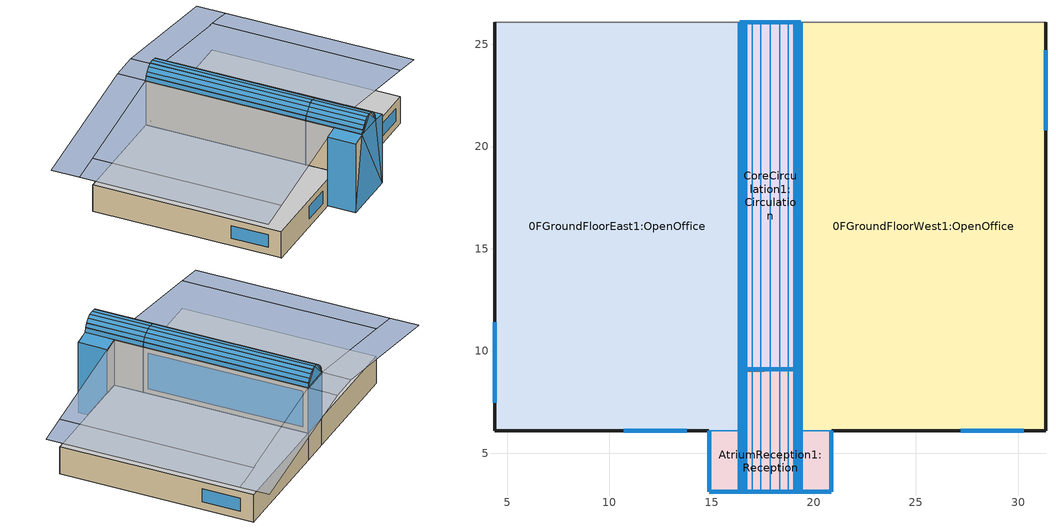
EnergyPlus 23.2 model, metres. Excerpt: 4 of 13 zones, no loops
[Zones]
0FGroundFloorEast1:OpenOffice
 floor ground (Project ground floor): 4.38,26.09 16.37,26.09 16.37,6.1 4.38,6.1 z0
 wall outside (Project wall): 4.38,26.09 4.38,6.1 14.87,6.1 z0:3
 wall to AtriumReception1:Reception (Project partition): 14.87,6.1 16.37,6.1 16.37,9.09 z0:3
 wall to CoreCirculation1:Circulation (Project partition): 16.37,9.09 16.37,26.09 z0:3
 wall to Block1:Zone1 (Project partition): 16.37,26.09 4.38,26.09 z0:3
 window inside x2 (Project internal glazing - 1002): 16.37,9.63 16.37,16.55 z0.54:2.46
 window x3 (Project external glazing - 1001): 4.38,11.4 4.38,7.48 z0.84:2.26
 window x2 (Project external glazing - 1001): 10.71,6.1 13.78,6.1 z0.84:2.26
 door inside (Project internal door): 16.37,17.09 16.37,18.09 z0:2
 ceiling to 1FFirstFloorEast1:OpenOffice (Project internal floor_Rev): 4.38,6.1 16.37,6.1 16.37,26.08 4.38,26.08 z3
AtriumReception1:Reception
 floor ground (Project ground floor): 16.37,9.09 19.37,9.09 19.37,6.09 16.37,6.09 z0; 14.88,6.09 20.86,6.09 20.86,3.1 14.88,3.1 z0
 wall outside (Project wall): 14.88,6.09 14.88,3.1 / 20.86,3.1 20.86,6.09 z0:7.75; 14.88,3.1,0 20.86,3.1,0 20.86,3.1,7.75 19.37,3.1,8 16.37,3.1,8 14.88,3.1,7.75; 16.38,3.1,8 19.36,3.1,8 19.28,3.1,8.49 19.08,3.1,8.88 18.75,3.1,9.21 18.33,3.1,9.43 17.87,3.1,9.5 17.41,3.1,9.43 16.99,3.1,9.21 16.66,3.1,8.88 16.46,3.1,8.49; 19.36,3.1,8 19.36,9.1,8 19.29,9.1,8.46 19.29,3.1,8.46; 19.29,3.1,8.46 19.29,9.1,8.46 19.28,9.1,8.49 19.28,3.1,8.49; 16.38,9.1,8 16.38,3.1,8 16.45,3.1,8.46 16.45,9.1,8.46; 16.45,9.1,8.46 16.45,3.1,8.46 16.46,3.1,8.49 16.46,9.1,8.49
 wall to 1FFirstFloorEast1:OpenOffice (Project partition_Rev): 16.37,9.09 16.37,6.1 z3:8; 16.37,6.1,3 14.87,6.1,3 14.87,6.1,7.75 16.37,6.1,8
 wall to 1FFirstFloorWest1:OpenOffice (Project partition_Rev): 19.37,6.1 19.37,9.09 z3:8; 20.87,6.1,3 19.37,6.1,3 19.37,6.1,8 20.87,6.1,7.75
 wall to 0FGroundFloorWest1:OpenOffice (Project partition_Rev): 20.87,6.1 19.37,6.1 19.37,9.09 z0:3
 wall to CoreCirculation1:Circulation (Project partition_Rev): 19.37,9.09 16.37,9.09 z0:8
 wall to CoreCirculation1:Circulation (Project partition): 19.36,9.1,8 16.38,9.1,8 16.46,9.1,8.49 16.66,9.1,8.88 16.99,9.1,9.21 17.41,9.1,9.43 17.87,9.1,9.5 18.33,9.1,9.43 18.75,9.1,9.21 19.08,9.1,8.88 19.28,9.1,8.49
 window inside x2 (Project internal glazing - 1002): 19.35,9.1,8.01 18.34,9.1,9.42 18.75,9.1,9.21; 19.36,9.1,8.01 18.76,9.1,9.2 19.28,9.1,8.49; 16.39,9.1,8.01 17.41,9.1,9.42 17.87,9.1,9.5
 window inside (Project internal glazing - 1002): 19.36,9.1,8 16.39,9.1,8 17.87,9.1,9.5
 window (Project external glazing - 1001): 14.88,6.09 14.88,3.11 / 20.86,3.11 20.86,6.09 z0:7.75; 14.88,3.1,0 20.86,3.1,0 16.37,3.1,8; 20.86,3.1,0.01 19.37,3.1,8 16.37,3.1,8; 16.39,3.1,8 19.36,3.1,8 17.87,3.1,9.5; 19.36,3.11,8 19.36,9.1,8 19.29,9.1,8.46 19.29,3.11,8.46; 16.38,9.1,8 16.38,3.11,8 16.45,3.11,8.46 16.45,9.1,8.46
 window x2 (Project external glazing - 1001): 20.86,3.1,0.01 20.86,3.1,7.75 19.37,3.1,8; 19.35,3.1,8.01 18.75,3.1,9.21 18.34,3.1,9.42; 19.36,3.1,8.01 19.28,3.1,8.49 18.76,3.1,9.2; 16.39,3.1,8.01 17.87,3.1,9.5 17.41,3.1,9.42
 window (Project roof glazing - 1003): 19.28,3.11,8.5 19.28,9.1,8.5 19.09,9.1,8.88 19.09,3.11,8.88; 16.46,9.1,8.5 16.46,3.11,8.5 16.66,3.11,8.88 16.66,9.1,8.88
 door inside (Project internal door_Rev): 17.57,9.09 16.48,9.09 z0:2
 roof outside (Project pitched roof): 14.88,6.09,7.75 14.88,3.1,7.75 16.37,3.1,8 16.37,6.09,8; 20.86,3.1,7.75 20.86,6.09,7.75 19.37,6.09,8 19.37,3.1,8; 18.33,3.1,9.43 18.33,9.1,9.43 17.87,9.1,9.5 17.87,3.1,9.5; 18.75,3.1,9.21 18.75,9.1,9.21 18.33,9.1,9.43 18.33,3.1,9.43; 19.08,3.1,8.88 19.08,9.1,8.88 18.75,9.1,9.21 18.75,3.1,9.21; 19.28,3.1,8.49 19.28,9.1,8.49 19.08,9.1,8.88 19.08,3.1,8.88; 16.46,9.1,8.49 16.46,3.1,8.49 16.66,3.1,8.88 16.66,9.1,8.88; 16.66,9.1,8.88 16.66,3.1,8.88 16.99,3.1,9.21 16.99,9.1,9.21; 16.99,9.1,9.21 16.99,3.1,9.21 17.41,3.1,9.43 17.41,9.1,9.43; 17.41,9.1,9.43 17.41,3.1,9.43 17.87,3.1,9.5 17.87,9.1,9.5
 skylight (Project roof glazing - 1003): 14.88,6.09,7.75 14.88,3.11,7.75 16.37,3.11,8 16.37,6.09,8; 20.86,3.11,7.75 20.86,6.09,7.75 19.37,6.09,8 19.37,3.11,8; 18.33,3.11,9.43 18.33,9.1,9.43 17.87,9.1,9.5 17.87,3.11,9.5; 18.75,3.11,9.21 18.75,9.1,9.21 18.34,9.1,9.43 18.34,3.11,9.43; 19.08,3.11,8.88 19.08,9.1,8.88 18.76,9.1,9.21 18.76,3.11,9.21; 16.66,9.1,8.88 16.66,3.11,8.88 16.99,3.11,9.21 16.99,9.1,9.21; 16.99,9.1,9.21 16.99,3.11,9.21 17.41,3.11,9.43 17.41,9.1,9.43; 17.41,9.1,9.43 17.41,3.11,9.43 17.87,3.11,9.5 17.87,9.1,9.5
CoreCirculation1:Circulation
 floor ground (Project ground floor): 16.37,26.09 19.37,26.09 19.37,9.09 16.37,9.09 z0
 wall outside (Project wall): 19.37,26.09 16.37,26.09 z3:8; 19.36,26.08,8 16.38,26.08,8 16.46,26.08,8.49 16.66,26.08,8.88 16.99,26.08,9.21 17.41,26.08,9.43 17.87,26.08,9.5 18.33,26.08,9.43 18.75,26.08,9.21 19.08,26.08,8.88 19.28,26.08,8.49; 16.38,26.08,8 16.38,9.1,8 16.45,9.1,8.46 16.45,26.08,8.46; 16.45,26.08,8.46 16.45,9.1,8.46 16.46,9.1,8.49 16.46,26.08,8.49; 19.36,9.1,8 19.36,26.08,8 19.29,26.08,8.46 19.29,9.1,8.46; 19.29,9.1,8.46 19.29,26.08,8.46 19.28,26.08,8.49 19.28,9.1,8.49
 wall to 1FFirstFloorEast1:OpenOffice (Project partition_Rev): 16.37,26.08 16.37,9.09 z3:8
 wall to 1FFirstFloorWest1:OpenOffice (Project partition_Rev): 19.37,9.09 19.37,26.08 z3:8
 wall to 0FGroundFloorWest1:OpenOffice (Project partition_Rev): 19.37,9.09 19.37,26.09 z0:3
 wall to Block1:Zone1 (Project partition): 19.37,26.09 16.37,26.09 z0:3
 window inside (Project internal glazing - 1002): 16.37,25.54 16.37,9.62 / 19.37,9.62 19.37,25.54 z3.54:7.46
 window inside x2 (Project internal glazing - 1002): 19.37,9.63 19.37,16.55 z0.54:2.46
 window (Project external glazing - 1001): 19.37,26.09 16.37,26.09 z3:8; 19.36,26.08,8 16.39,26.08,8 17.87,26.08,9.5; 16.38,26.08,8 16.38,9.11,8 16.45,9.11,8.46 16.45,26.08,8.46; 19.36,9.11,8 19.36,26.08,8 19.29,26.08,8.46 19.29,9.11,8.46
 window x2 (Project external glazing - 1001): 16.39,26.08,8.01 17.41,26.08,9.42 17.87,26.08,9.5; 16.39,26.08,8.01 16.99,26.08,9.21 17.41,26.08,9.42; 16.39,26.08,8.01 16.46,26.08,8.49 16.98,26.08,9.2
 window (Project roof glazing - 1003): 16.46,26.08,8.5 16.46,9.11,8.5 16.66,9.11,8.88 16.66,26.08,8.88; 19.28,9.11,8.5 19.28,26.08,8.5 19.09,26.08,8.88 19.09,9.11,8.88
 door inside (Project internal door_Rev): 19.37,17.09 19.37,18.09 z0.05:2.05
 door inside (Project internal door): 19.26,26.09 18.17,26.09 z0:2
 roof outside (Project pitched roof): 16.99,26.08,9.21 16.99,9.1,9.21 17.41,9.1,9.43 17.41,26.08,9.43; 17.41,26.08,9.43 17.41,9.1,9.43 17.87,9.1,9.5 17.87,26.08,9.5; 16.66,26.08,8.88 16.66,9.1,8.88 16.99,9.1,9.21 16.99,26.08,9.21; 16.46,26.08,8.49 16.46,9.1,8.49 16.66,9.1,8.88 16.66,26.08,8.88; 19.28,9.1,8.49 19.28,26.08,8.49 19.08,26.08,8.88 19.08,9.1,8.88; 19.08,9.1,8.88 19.08,26.08,8.88 18.75,26.08,9.21 18.75,9.1,9.21; 18.75,9.1,9.21 18.75,26.08,9.21 18.33,26.08,9.43 18.33,9.1,9.43; 18.33,9.1,9.43 18.33,26.08,9.43 17.87,26.08,9.5 17.87,9.1,9.5
 skylight (Project roof glazing - 1003): 16.99,26.08,9.21 16.99,9.11,9.21 17.41,9.11,9.43 17.41,26.08,9.43; 17.41,26.08,9.43 17.41,9.11,9.43 17.87,9.11,9.5 17.87,26.08,9.5; 16.66,26.08,8.88 16.66,9.11,8.88 16.99,9.11,9.21 16.99,26.08,9.21; 19.08,9.11,8.88 19.08,26.08,8.88 18.76,26.08,9.21 18.76,9.11,9.21; 18.75,9.11,9.21 18.75,26.08,9.21 18.34,26.08,9.43 18.34,9.11,9.43; 18.33,9.11,9.43 18.33,26.08,9.43 17.87,26.08,9.5 17.87,9.11,9.5
0FGroundFloorWest1:OpenOffice
 floor ground (Project ground floor): 19.37,26.09 31.36,26.09 31.36,6.1 19.37,6.1 z0
 wall outside (Project wall): 20.87,6.1 31.36,6.1 31.36,26.09 z0:3
 wall to Block1:Zone1 (Project partition): 31.36,26.09 19.37,26.09 z0:3
 window x3 (Project external glazing - 1001): 31.36,20.8 31.36,24.72 z0.84:2.26
 window x2 (Project external glazing - 1001): 27.2,6.1 30.27,6.1 z0.84:2.26
 ceiling to 1FFirstFloorWest1:OpenOffice (Project internal floor_Rev): 19.37,6.1 31.36,6.1 31.36,26.08 19.37,26.08 z3
shading: 1.41,26.09,5.51 1.41,6.09,5.51 4.37,6.09,6 4.37,26.09,6; 16.37,26.09,8 16.37,29.09,8 1.41,29.09,5.51 1.41,26.09,5.51; 19.37,29.09 16.37,29.09 16.37,26.09 19.37,26.09 z8; 34.33,6.09,5.51 34.33,26.09,5.51 31.37,26.09,6 31.37,6.09,6; 34.33,26.09,5.51 34.33,29.09,5.51 19.37,29.09,8 19.37,26.09,8; 19.37,26.09,8 19.37,6.09,8 31.37,6.09,6 31.37,26.09,6; 4.37,26.09,6 4.37,6.09,6 16.37,6.09,8 16.37,26.09,8
[Site:Location]
Site (01-01:31-12)  (01-01:31-12): Latitude {deg}=1.37; Longitude {deg}=103.98; Time Zone {hr}=7; Elevation {m}=16
[Site:GroundTemperature:BuildingSurface]
14, 14, 14, 14, 14, 14, 14, 14, 14, 14, 14, 14
[Site:GroundTemperature:Deep]
14, 14, 14, 14, 14, 14, 14, 14, 14, 14, 14, 14
[Site:GroundTemperature:Shallow]
14, 14, 14, 14, 14, 14, 14, 14, 14, 14, 14, 14
[Site:GroundTemperature:FCfactorMethod]
27.55, 28.03, 28.32, 28.42, 28.26, 27.88, 27.4, 26.92, 26.59, 26.51, 26.68, 27.05
[Site:GroundReflectance]
0.2, 0.2, 0.2, 0.2, 0.2, 0.2, 0.2, 0.2, 0.2, 0.2, 0.2, 0.2
[Site:GroundReflectance:SnowModifier]
1, 1
[SizingPeriod:DesignDay] Day of Month=15; Humidity Condition Type=WetBulb; Barometric Pressure {Pa}=101132.9; Wind Direction {deg}=0; Rain Indicator=No; Snow Indicator=No; Daylight Saving Time Indicator=No
Name | Month | Day Type | Maximum Dry-Bulb Temperature {C} | Daily Dry-Bulb Temperature Range {deltaC} | Wetbulb or DewPoint at Maximum Dry-Bulb {C} | Wind Speed {m/s} | Solar Model Indicator | Sky Clearness
Summer Design Day in Site (01-01:31-12) Jul | 7 | SummerDesignDay | 33.2 | 5.8 | 26.4 | 0 | ASHRAEClearSky | 0.98
Winter Design Day in Site (01-01:31-12) | 1 | WinterDesignDay | 23.1 | 0 | 23.1 | 8.2 |  | 0
[Building]
Building: North Axis {deg}=0; Terrain=Suburbs; Loads Convergence Tolerance Value {W}=.04; Temperature Convergence Tolerance Value {deltaC}=.4; Solar Distribution=FullExterior; Maximum Number of Warmup Days=25; Minimum Number of Warmup Days=6
[Site:WaterMainsTemperature]
Calculation Method=Correlation; Annual Average Outdoor Air Temperature {C}=10; Maximum Difference In Monthly Average Outdoor Air Temperatures {deltaC}=20
[Material:NoMass] Roughness=Rough; Thermal Resistance {m2-K/W}=.15; Thermal Absorptance=0.9; Solar Absorptance=0.7; Visible Absorptance=0.7
3_RVAL_2; 4_RVAL_2
[Construction]
Project internal floor_Rev: Cast Concrete (Dense)_.01, Cast Concrete (Dense)_.05
Project partition: Gypsum Plasterboard_.025, 3_RVAL_2, Gypsum Plasterboard_.025
Project partition_Rev: Gypsum Plasterboard_.025, 4_RVAL_2, Gypsum Plasterboard_.025
Project wall: Brickwork Outer_.1, XPS Extruded Polystyrene  - CO2 Blowing_.0795, Concrete Block (Medium)_.1, Gypsum Plastering_.013
Project pitched roof: Clay Tile (roofing)_.025, MW Stone Wool (rolls)_.2423, Roofing Felt_.005
Project ground floor: Urea Formaldehyde Foam_.1327, Cast Concrete_.1, Floor/Roof Screed_.07, Timber Flooring_.013
Project internal door; Project internal door_Rev: Painted Oak_.035
Project external glazing - 1001: 38, 1002, 2
Project internal glazing - 1002; Project roof glazing - 1003: 2, 1001, 2, 1001, 2
[WindowMaterial:Gas] Gas Type=Air
Name | Thickness {m}
1001 | .006
1002 | .013
[WindowMaterial:Glazing] Optical Data Type=SpectralAverage; Thickness {m}=.003; Infrared Transmittance at Normal Incidence=0; Front Side Infrared Hemispherical Emissivity=.84; Conductivity {W/m-K}=.9; Dirt Correction Factor for Solar and Visible Transmittance=1
Name | Solar Transmittance at Normal Incidence | Front Side Solar Reflectance at Normal Incidence | Back Side Solar Reflectance at Normal Incidence | Visible Transmittance at Normal Incidence | Front Side Visible Reflectance at Normal Incidence | Back Side Visible Reflectance at Normal Incidence | Back Side Infrared Hemispherical Emissivity
2 | .837 | .075 | .075 | .898 | .081 | .081 | .84
38 | .74 | .09 | .1 | .82 | .11 | .12 | .2
[Material] Roughness=Rough; Thermal Absorptance=0.9
Name | Thickness {m} | Conductivity {W/m-K} | Density {kg/m3} | Specific Heat {J/kg-K} | Solar Absorptance | Visible Absorptance
Cast Concrete (Dense)_.05 | .05 | 1.4 | 2100 | 840 | 0.6 | 0.6
Cast Concrete (Dense)_.01 | .01 | 1.4 | 2100 | 840 | 0.6 | 0.6
Gypsum Plasterboard_.025 | .025 | 0.25 | 900 | 1000 | 0.5 | 0.5
Brickwork Outer_.1 | .1 | 0.84 | 1700 | 800 | 0.7 | 0.7
XPS Extruded Polystyrene  - CO2 Blowing_.0795 | .0795 | 0.034 | 35 | 1400 | 0.6 | 0.6
Concrete Block (Medium)_.1 | .1 | 0.51 | 1400 | 1000 | 0.6 | 0.6
Gypsum Plastering_.013 | .013 | 0.4 | 1000 | 1000 | 0.5 | 0.5
Clay Tile (roofing)_.025 | .025 | 1 | 2000 | 800 | 0.7 | 0.7
MW Stone Wool (rolls)_.2423 | .2423 | 0.04 | 30 | 840 | 0.6 | 0.6
Roofing Felt_.005 | .005 | 0.19 | 960 | 837 | 0.8 | 0.8
Urea Formaldehyde Foam_.1327 | .1327 | 0.04 | 10 | 1400 | 0.6 | 0.6
Cast Concrete_.1 | .1 | 1.13 | 2000 | 1000 | 0.6 | 0.6
Floor/Roof Screed_.07 | .07 | 0.41 | 1200 | 840 | 0.73 | 0.73
Timber Flooring_.013 | .013 | 0.14 | 650 | 1200 | 0.78 | 0.78
Painted Oak_.035 | .035 | 0.19 | 700 | 2390 | 0.5 | 0.5
[Zone] Type=1; Multiplier=1; Zone Inside Convection Algorithm=TARP; Part of Total Floor Area=Yes
Name | Volume {m3} | Floor Area {m2}
0FGroundFloorWest1:OpenOffice; 0FGroundFloorEast1:OpenOffice | 719.0852 | 239.6951
CoreCirculation1:Circulation | 466.7148 | 51.5191
AtriumReception1:Reception | 234.7355 | 27.7495
[PEOPLE] Number of People Calculation Method=People/Area; Fraction Radiant=.3; Sensible Heat Fraction=AutoCalculate; Carbon Dioxide Generation Rate {m3/s-W}=3.82e-08; Enable ASHRAE 55 Comfort Warnings=No; Mean Radiant Temperature Calculation Type=ZoneAveraged; Work Efficiency Schedule=Work efficiency; Clothing Insulation Calculation Method=ClothingInsulationSchedule; Air Velocity Schedule=Default Air Velocity for Comfort Calculations
Name | Zone or ZoneList or Space or SpaceList | Number of People Schedule | People per Floor Area {person/m2} | Activity Level Schedule | Clothing Insulation Schedule
People 0FGroundFloorWest1:OpenOffice | 0FGroundFloorWest1:OpenOffice | Office_OpenOff_Occ | .111 | Activity Schedule 27395 | Clothing Schedule 27395
People 0FGroundFloorEast1:OpenOffice | 0FGroundFloorEast1:OpenOffice | Office_OpenOff_Occ | .111 | Activity Schedule 27411 | Clothing Schedule 27411
People CoreCirculation1:Circulation | CoreCirculation1:Circulation | Office_Circulation_Occ | .11 | Activity Schedule 27427 | Clothing Schedule 27427
People AtriumReception1:Reception | AtriumReception1:Reception | Office_Reception_Occ | .11 | Activity Schedule 27449 | Clothing Schedule 27449
[Lights] Design Level Calculation Method=Watts/Area; Return Air Fraction=0; Fraction Radiant=.42; Fraction Visible=.18; Fraction Replaceable=1
Name | Zone or ZoneList or Space or SpaceList | Schedule | Watts per Zone Floor Area {W/m2}
0FGroundFloorWest1:OpenOffice General lighting | 0FGroundFloorWest1:OpenOffice | Office_OpenOff_Light | 20
0FGroundFloorEast1:OpenOffice General lighting | 0FGroundFloorEast1:OpenOffice | Office_CellOff_Light | 20
CoreCirculation1:Circulation General lighting | CoreCirculation1:Circulation | Office_Circulation_Light | 5
AtriumReception1:Reception General lighting | AtriumReception1:Reception | Office_Reception_Light | 10
[OtherEquipment] Fuel Type=Electricity; Design Level Calculation Method=Watts/Area; Fraction Latent=0; Fraction Radiant=.2; Fraction Lost=0; Carbon Dioxide Generation Rate {m3/s-W}=0
Name | Zone or ZoneList or Space or SpaceList | Schedule | Power per Zone Floor Area {W/m2}
0FGroundFloorWest1:OpenOffice Equipment gain | 0FGroundFloorWest1:OpenOffice | Office_OpenOff_Equip | 11.77
0FGroundFloorEast1:OpenOffice Equipment gain | 0FGroundFloorEast1:OpenOffice | Office_OpenOff_Equip | 11.77
CoreCirculation1:Circulation Equipment gain | CoreCirculation1:Circulation | Office_Circulation_Equip | 2
AtriumReception1:Reception Equipment gain | AtriumReception1:Reception | Office_Reception_Equip | 5
[ZoneInfiltration:DesignFlowRate] Schedule=On 24/7; Design Flow Rate Calculation Method=Flow/zone; Constant Term Coefficient=1; Temperature Term Coefficient=0; Velocity Term Coefficient=0; Velocity Squared Term Coefficient=0
Name | Zone or ZoneList or Space or SpaceList | Design Flow Rate {m3/s}
0FGroundFloorWest1:OpenOffice Infiltration | 0FGroundFloorWest1:OpenOffice | .139822
0FGroundFloorEast1:OpenOffice Infiltration | 0FGroundFloorEast1:OpenOffice | .139822
CoreCirculation1:Circulation Infiltration | CoreCirculation1:Circulation | .09075
AtriumReception1:Reception Infiltration | AtriumReception1:Reception | .045643
[ElectricLoadCenter:Distribution]
Copy of DC with inverter: Generator List=Copy of DC with inverter Generator List; Generator Operation Scheme Type=Baseload; Generator Demand Limit Scheme Purchased Electric Demand Limit {W}=0; Electrical Buss Type=DirectCurrentWithInverter; Inverter=Example Inverter - Simple
[ElectricLoadCenter:Generators]
Copy of DC with inverter Generator List: Generator 1=Solar collector 1; Generator 1 Rated Electric Power Output {W}=48000; Generator 1 Availability Schedule=On 24/7; Generator 2=Solar collector 2; Generator 2 Rated Electric Power Output {W}=48000; Generator 2 Availability Schedule=On 24/7; Generator 3=Solar collector 3; Generator 3 Rated Electric Power Output {W}=48000; Generator 3 Availability Schedule=On 24/7; Generator 4=Solar collector 4; Generator 4 Rated Electric Power Output {W}=48000; Generator 4 Availability Schedule=On 24/7
[ElectricLoadCenter:Inverter:Simple]
Example Inverter - Simple: Availability Schedule=On 24/7; Radiative Fraction=0.3; Inverter Efficiency=0.95
[Generator:Photovoltaic] Module Performance=PV Constant Efficiency = 0.15; Heat Transfer Integration Mode=Decoupled; Number of Series Strings in Parallel=1; Number of Modules in Series=1
Name | Surface
Solar collector 1 | Solar collector 1
Solar collector 2 | Solar collector 2
Solar collector 3 | Solar collector 3
Solar collector 4 | Solar collector 4
[PhotovoltaicPerformance:Simple]
PV Constant Efficiency = 0.15: Fraction of Surface Area with Active Solar Cells=0.9; Conversion Efficiency Input Mode=Fixed; Value for Cell Efficiency if Fixed=0.15
[AvailabilityManager:Scheduled] Schedule=On 24/7
Air Loop Availability; HW Loop Availability; CHW Loop Availability; Condenser Loop Availability
[SetpointManager:Scheduled] Control Variable=Temperature
Name | Schedule | Setpoint Node or NodeList
Air Loop Setpoint Manager | Air loop cooling set point temperature: Always 14.0 C | Air Loop Setpoint Manager Node List
HW Loop Setpoint Manager | Hot Water flow set point temperature: Always 80.0 C | HW Loop Setpoint Manager Node List
CHW Loop Setpoint Manager | Chilled water flow set point temperature: Always 6 C | CHW Loop Setpoint Manager Node List
[SetpointManager:FollowOutdoorAirTemperature]
Condenser Loop Setpoint Manager: Control Variable=Temperature; Reference Temperature Type=OutdoorAirWetBulb; Offset Temperature Difference {deltaC}=1.5; Maximum Setpoint Temperature {C}=50; Minimum Setpoint Temperature {C}=10; Setpoint Node or NodeList=Condenser Loop Setpoint Manager Node List
[Schedule:Compact]
Work efficiency: Through: 12/31, For: AllDays, Until: 24:00, 0
On 24/7: Through: 12/31, For: AllDays, Until: 24:00, 1
Chilled water flow set point temperature: Always 6 C: Through: 12/31, For: AllDays, Until: 24:00, 6
Hot Water flow set point temperature: Always 80.0 C: Through: 12/31, For: AllDays, Until: 24:00, 80
Air loop cooling set point temperature: Always 14.0 C: Through: 12/31, For: AllDays, Until: 24:00, 14
Office_CellOff_Light; Office_Circulation_Light; Office_OpenOff_Light: Through: 31 Dec, For: Weekdays SummerDesignDay, Until: 07:00, 0, Until: 19:00, 1, Until: 24:00, 0, For: Weekends, Until: 24:00, 0, For: Holidays, Until: 24:00, 0, For: WinterDesignDay AllOtherDays, Until: 24:00, 0
Office_Circulation_Occ: Through: 31 Dec, For: Weekdays SummerDesignDay, Until: 07:00, 0, Until: 09:00, 0.1, Until: 17:00, 0.25, Until: 19:00, 0.1, Until: 24:00, 0, For: Weekends, Until: 24:00, 0, For: Holidays, Until: 24:00, 0, For: WinterDesignDay AllOtherDays, Until: 24:00, 0
Office_Circulation_Equip: Through: 31 Dec, For: Weekdays SummerDesignDay, Until: 07:00, 0.05, Until: 19:00, 1, Until: 24:00, 0.05, For: Weekends, Until: 24:00, 0.05, For: Holidays, Until: 24:00, 0.05, For: WinterDesignDay AllOtherDays, Until: 24:00, 0
Office_Reception_Occ: Through: 31 Dec, For: Weekdays SummerDesignDay, Until: 07:00, 0, Until: 08:00, 0.25, Until: 09:00, 0.5, Until: 12:00, 1, Until: 14:00, 0.75, Until: 17:00, 1, Until: 24:00, 0, For: Weekends, Until: 24:00, 0, For: Holidays, Until: 24:00, 0, For: WinterDesignDay AllOtherDays, Until: 24:00, 0
Office_Reception_Equip: Through: 31 Dec, For: Weekdays SummerDesignDay, Until: 07:00, 0.05, Until: 17:00, 1, Until: 24:00, 0.05, For: Weekends, Until: 24:00, 0.05, For: Holidays, Until: 24:00, 0.05, For: WinterDesignDay AllOtherDays, Until: 24:00, 0
Office_Reception_Light: Through: 31 Dec, For: Weekdays SummerDesignDay, Until: 07:00, 0, Until: 17:00, 1, Until: 24:00, 0, For: Weekends, Until: 24:00, 0, For: Holidays, Until: 24:00, 0, For: WinterDesignDay AllOtherDays, Until: 24:00, 0
Office_OpenOff_Occ: Through: 31 Dec, For: Weekdays SummerDesignDay, Until: 07:00, 0, Until: 08:00, 0.25, Until: 09:00, 0.5, Until: 12:00, 1, Until: 14:00, 0.75, Until: 17:00, 1, Until: 18:00, 0.5, Until: 19:00, 0.25, Until: 24:00, 0, For: Weekends, Until: 24:00, 0, For: Holidays, Until: 24:00, 0, For: WinterDesignDay AllOtherDays, Until: 24:00, 0
Office_OpenOff_Equip: Through: 31 Dec, For: Weekdays SummerDesignDay, Until: 07:00, 0.05394, Until: 20:00, 1, Until: 24:00, 0.05394, For: Weekends, Until: 24:00, 0.05394, For: Holidays, Until: 24:00, 0.05394, For: WinterDesignDay AllOtherDays, Until: 24:00, 0
Default Air Velocity for Comfort Calculations: Through: 12/31, For: AllDays, Until: 24:00, 0.137
Activity Schedule 27395; Activity Schedule 27411: Through: 12/31, For: AllDays, Until: 24:00, 110.7
Clothing Schedule 27395; Clothing Schedule 27411; Clothing Schedule 27427; Clothing Schedule 27449: Through: 4/1, For: AllDays, Until: 24:00, 1, Through: 9/30, For: AllDays, Until: 24:00, .5, Through: 12/31, For: AllDays, Until: 24:00, 1
Activity Schedule 27427; Activity Schedule 27449: Through: 12/31, For: AllDays, Until: 24:00, 126
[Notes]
Geometry convention template : Simple
Zone geometry and surface areas : 1-Inner
Zone volume calculation method : 1-Inner
Zone floor area calculation method : 1-Inner
Window to wall ratio method : 1-Inner
Hourly weather file: C:\ProgramData\DesignBuilder\Weather Data\SGP_SINGAPORE_IWEC.epw
